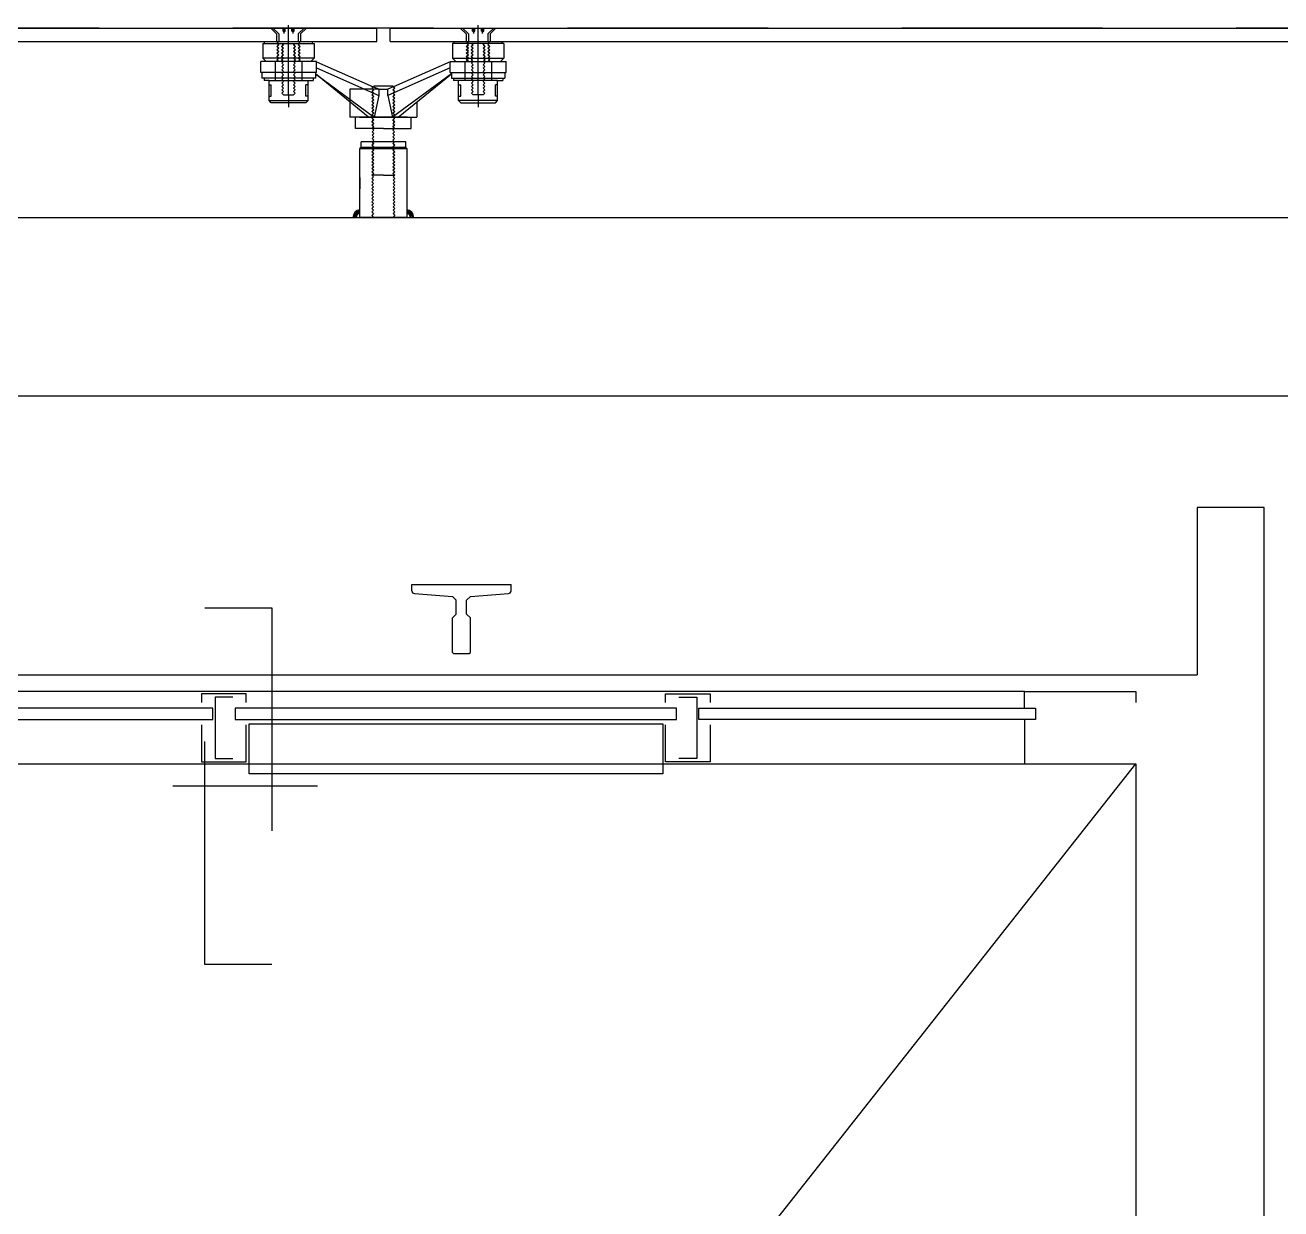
# Model space of a CAD drawing. Header units: millimetres. Extents: x -7718 to 414843, y 91724 to 341395.
# Drawn here: x 153036 to 154163, y 219200 to 220261 of the extents above; entities that cross this region are included whole.
import ezdxf

# ---------------------------------------------------------------- set-up
doc = ezdxf.new("R2010")
doc.units = ezdxf.units.MM
doc.header["$LTSCALE"] = 200
doc.header["$MEASUREMENT"] = 0
for name, pattern in [('CENTER', [65, 60, -2, 1, -2]), ('CENTER1', [8, 6, -1, 0, -1]), ('DASH_2', [34, 30, -1.5, 1, -1.5]), ('HID', [5, 3, -2]), ('HIDDEN', [2, 1, -1])]:
    doc.linetypes.add(name, pattern=pattern)
doc.layers.add('e-plan', color=9, linetype='CONTINUOUS')

msp = doc.modelspace()

# ---------------------------------------------------------------- linework, layer by layer
at = {"layer": 'e-plan', "linetype": 'CENTER1'}
for p, q in [((153272.6, 220198.6), (153272.6, 220261.2)), ((153442.6, 220198.6), (153442.6, 220261.2)), ((153258.6, 220258.6), (153263.8, 220253.3)), ((153267.6, 220255.9), (153267.6, 220258.6)), ((153268.6, 220253.6), (153268.6, 220258.6)), ((153269.6, 220255.9), (153269.6, 220258.6)), ((153275.6, 220255.9), (153275.6, 220258.6)), ((153276.6, 220253.6), (153276.6, 220258.6)), ((153277.6, 220255.9), (153277.6, 220258.6)), ((153286.6, 220258.6), (153281.3, 220253.3)), ((153428.6, 220258.6), (153433.8, 220253.3)), ((153437.6, 220255.9), (153437.6, 220258.6)), ((153438.6, 220253.6), (153438.6, 220258.6)), ((153439.6, 220255.9), (153439.6, 220258.6)), ((153445.6, 220255.9), (153445.6, 220258.6)), ((153446.6, 220253.6), (153446.6, 220258.6)), ((153447.6, 220255.9), (153447.6, 220258.6)), ((153456.6, 220258.6), (153451.3, 220253.3)), ((153262, 220242.1), (153263.5, 220243.6)), ((153263.5, 220240.6), (153262, 220242.1)), ((153262, 220239.1), (153263.5, 220240.6)), ((153263.5, 220237.6), (153262, 220239.1)), ((153262, 220236.1), (153263.5, 220237.6)), ((153262.3, 220245.1), (153263.8, 220246.6)), ((153263.8, 220243.6), (153262.3, 220245.1)), ((153262.3, 220242.1), (153263.8, 220243.6)), ((153263.8, 220240.6), (153262.3, 220242.1)), ((153262.3, 220239.1), (153263.8, 220240.6)), ((153263.8, 220237.6), (153262.3, 220239.1)), ((153262.3, 220236.1), (153263.8, 220237.6)), ((153263.5, 220243.6), (153262.5, 220244.6)), ((153266.3, 220242.1), (153267.8, 220243.6)), ((153267.8, 220240.6), (153266.3, 220242.1)), ((153266.3, 220239.1), (153267.8, 220240.6)), ((153267.8, 220237.6), (153266.3, 220239.1)), ((153266.3, 220236.1), (153267.8, 220237.6)), ((153266.6, 220242.1), (153268.1, 220243.6)), ((153266.6, 220242.1), (153268.1, 220243.6)), ((153268.1, 220240.6), (153266.6, 220242.1)), ((153268.1, 220240.6), (153266.6, 220242.1)), ((153266.6, 220239.1), (153268.1, 220240.6)), ((153266.6, 220239.1), (153268.1, 220240.6)), ((153268.1, 220237.6), (153266.6, 220239.1)), ((153268.1, 220237.6), (153266.6, 220239.1)), ((153266.6, 220236.1), (153268.1, 220237.6)), ((153266.6, 220236.1), (153268.1, 220237.6)), ((153267.8, 220243.6), (153266.8, 220244.6)), ((153268.1, 220243.6), (153267.1, 220244.6)), ((153268.1, 220243.6), (153267.1, 220244.6)), ((153277.1, 220243.6), (153278.1, 220244.6)), ((153277.1, 220243.6), (153278.1, 220244.6)), ((153277.1, 220243.6), (153278.1, 220244.6)), ((153278.6, 220242.1), (153277.1, 220243.6)), ((153278.6, 220242.1), (153277.1, 220243.6)), ((153278.6, 220242.1), (153277.1, 220243.6)), ((153277.1, 220240.6), (153278.6, 220242.1)), ((153277.1, 220240.6), (153278.6, 220242.1)), ((153277.1, 220240.6), (153278.6, 220242.1)), ((153278.6, 220239.1), (153277.1, 220240.6)), ((153278.6, 220239.1), (153277.1, 220240.6)), ((153278.6, 220239.1), (153277.1, 220240.6)), ((153277.1, 220237.6), (153278.6, 220239.1)), ((153277.1, 220237.6), (153278.6, 220239.1)), ((153277.1, 220237.6), (153278.6, 220239.1)), ((153278.6, 220236.1), (153277.1, 220237.6)), ((153278.6, 220236.1), (153277.1, 220237.6)), ((153278.6, 220236.1), (153277.1, 220237.6)), ((153277.4, 220243.6), (153278.4, 220244.6)), ((153278.9, 220242.1), (153277.4, 220243.6)), ((153277.4, 220240.6), (153278.9, 220242.1)), ((153278.9, 220239.1), (153277.4, 220240.6)), ((153277.4, 220237.6), (153278.9, 220239.1)), ((153278.9, 220236.1), (153277.4, 220237.6)), ((153282.8, 220245.1), (153281.3, 220246.6)), ((153281.3, 220243.6), (153282.8, 220245.1)), ((153281.3, 220243.6), (153282.8, 220245.1)), ((153282.8, 220242.1), (153281.3, 220243.6)), ((153282.8, 220242.1), (153281.3, 220243.6)), ((153281.3, 220240.6), (153282.8, 220242.1)), ((153281.3, 220240.6), (153282.8, 220242.1)), ((153282.8, 220239.1), (153281.3, 220240.6)), ((153282.8, 220239.1), (153281.3, 220240.6)), ((153281.3, 220237.6), (153282.8, 220239.1)), ((153281.3, 220237.6), (153282.8, 220239.1)), ((153282.8, 220236.1), (153281.3, 220237.6)), ((153282.8, 220236.1), (153281.3, 220237.6)), ((153281.6, 220243.6), (153282.6, 220244.6)), ((153283.1, 220242.1), (153281.6, 220243.6)), ((153281.6, 220240.6), (153283.1, 220242.1)), ((153283.1, 220239.1), (153281.6, 220240.6)), ((153281.6, 220237.6), (153283.1, 220239.1)), ((153283.1, 220236.1), (153281.6, 220237.6)), ((153432, 220242.1), (153433.5, 220243.6)), ((153433.5, 220240.6), (153432, 220242.1)), ((153432, 220239.1), (153433.5, 220240.6)), ((153433.5, 220237.6), (153432, 220239.1)), ((153432, 220236.1), (153433.5, 220237.6)), ((153432.3, 220245.1), (153433.8, 220246.6)), ((153433.8, 220243.6), (153432.3, 220245.1)), ((153433.8, 220243.6), (153432.3, 220245.1)), ((153432.3, 220242.1), (153433.8, 220243.6)), ((153432.3, 220242.1), (153433.8, 220243.6)), ((153433.8, 220240.6), (153432.3, 220242.1)), ((153433.8, 220240.6), (153432.3, 220242.1)), ((153432.3, 220239.1), (153433.8, 220240.6)), ((153432.3, 220239.1), (153433.8, 220240.6)), ((153433.8, 220237.6), (153432.3, 220239.1)), ((153433.8, 220237.6), (153432.3, 220239.1)), ((153432.3, 220236.1), (153433.8, 220237.6)), ((153432.3, 220236.1), (153433.8, 220237.6)), ((153433.5, 220243.6), (153432.5, 220244.6)), ((153436.3, 220242.1), (153437.8, 220243.6)), ((153437.8, 220240.6), (153436.3, 220242.1)), ((153436.3, 220239.1), (153437.8, 220240.6)), ((153437.8, 220237.6), (153436.3, 220239.1)), ((153436.3, 220236.1), (153437.8, 220237.6)), ((153436.6, 220242.1), (153438.1, 220243.6)), ((153436.6, 220242.1), (153438.1, 220243.6)), ((153436.6, 220242.1), (153438.1, 220243.6)), ((153438.1, 220240.6), (153436.6, 220242.1)), ((153438.1, 220240.6), (153436.6, 220242.1)), ((153438.1, 220240.6), (153436.6, 220242.1)), ((153436.6, 220239.1), (153438.1, 220240.6)), ((153436.6, 220239.1), (153438.1, 220240.6)), ((153436.6, 220239.1), (153438.1, 220240.6)), ((153438.1, 220237.6), (153436.6, 220239.1)), ((153438.1, 220237.6), (153436.6, 220239.1)), ((153438.1, 220237.6), (153436.6, 220239.1)), ((153436.6, 220236.1), (153438.1, 220237.6)), ((153436.6, 220236.1), (153438.1, 220237.6)), ((153436.6, 220236.1), (153438.1, 220237.6)), ((153437.8, 220243.6), (153436.8, 220244.6)), ((153438.1, 220243.6), (153437.1, 220244.6)), ((153438.1, 220243.6), (153437.1, 220244.6)), ((153438.1, 220243.6), (153437.1, 220244.6)), ((153447.1, 220243.6), (153448.1, 220244.6)), ((153447.1, 220243.6), (153448.1, 220244.6)), ((153448.6, 220242.1), (153447.1, 220243.6)), ((153448.6, 220242.1), (153447.1, 220243.6)), ((153447.1, 220240.6), (153448.6, 220242.1)), ((153447.1, 220240.6), (153448.6, 220242.1)), ((153448.6, 220239.1), (153447.1, 220240.6)), ((153448.6, 220239.1), (153447.1, 220240.6)), ((153447.1, 220237.6), (153448.6, 220239.1)), ((153447.1, 220237.6), (153448.6, 220239.1)), ((153448.6, 220236.1), (153447.1, 220237.6)), ((153448.6, 220236.1), (153447.1, 220237.6)), ((153447.4, 220243.6), (153448.4, 220244.6)), ((153448.9, 220242.1), (153447.4, 220243.6)), ((153447.4, 220240.6), (153448.9, 220242.1)), ((153448.9, 220239.1), (153447.4, 220240.6)), ((153447.4, 220237.6), (153448.9, 220239.1)), ((153448.9, 220236.1), (153447.4, 220237.6)), ((153452.8, 220245.1), (153451.3, 220246.6)), ((153451.3, 220243.6), (153452.8, 220245.1)), ((153452.8, 220242.1), (153451.3, 220243.6)), ((153451.3, 220240.6), (153452.8, 220242.1)), ((153452.8, 220239.1), (153451.3, 220240.6)), ((153451.3, 220237.6), (153452.8, 220239.1)), ((153452.8, 220236.1), (153451.3, 220237.6)), ((153451.6, 220243.6), (153452.6, 220244.6)), ((153453.1, 220242.1), (153451.6, 220243.6)), ((153451.6, 220240.6), (153453.1, 220242.1)), ((153453.1, 220239.1), (153451.6, 220240.6)), ((153451.6, 220237.6), (153453.1, 220239.1)), ((153453.1, 220236.1), (153451.6, 220237.6)), ((153249.6, 220231.6), (153252.6, 220228.6)), ((153263.5, 220234.6), (153262, 220236.1)), ((153262, 220233.1), (153263.5, 220234.6)), ((153263.5, 220231.6), (153262, 220233.1)), ((153262, 220230.1), (153263.5, 220231.6)), ((153263.5, 220228.6), (153262, 220230.1)), ((153263.8, 220234.6), (153262.3, 220236.1)), ((153262.3, 220233.1), (153263.8, 220234.6)), ((153263.8, 220231.6), (153262.3, 220233.1)), ((153262.3, 220230.1), (153263.8, 220231.6)), ((153263.8, 220228.6), (153262.3, 220230.1)), ((153267.8, 220234.6), (153266.3, 220236.1)), ((153266.3, 220233.1), (153267.8, 220234.6)), ((153267.8, 220231.6), (153266.3, 220233.1)), ((153266.3, 220230.1), (153267.8, 220231.6)), ((153267.8, 220228.6), (153266.3, 220230.1)), ((153268.1, 220234.6), (153266.6, 220236.1)), ((153268.1, 220234.6), (153266.6, 220236.1)), ((153266.6, 220233.1), (153268.1, 220234.6)), ((153266.6, 220233.1), (153268.1, 220234.6)), ((153268.1, 220231.6), (153266.6, 220233.1)), ((153268.1, 220231.6), (153266.6, 220233.1)), ((153266.6, 220230.1), (153268.1, 220231.6)), ((153266.6, 220230.1), (153268.1, 220231.6)), ((153268.1, 220228.6), (153266.6, 220230.1)), ((153268.1, 220228.6), (153266.6, 220230.1)), ((153266.6, 220227.1), (153268.1, 220228.6)), ((153268.1, 220225.6), (153266.6, 220227.1)), ((153266.6, 220224.1), (153268.1, 220225.6)), ((153277.1, 220234.6), (153278.6, 220236.1)), ((153277.1, 220234.6), (153278.6, 220236.1)), ((153277.1, 220234.6), (153278.6, 220236.1)), ((153278.6, 220233.1), (153277.1, 220234.6)), ((153278.6, 220233.1), (153277.1, 220234.6)), ((153278.6, 220233.1), (153277.1, 220234.6)), ((153277.1, 220231.6), (153278.6, 220233.1)), ((153277.1, 220231.6), (153278.6, 220233.1)), ((153277.1, 220231.6), (153278.6, 220233.1)), ((153278.6, 220230.1), (153277.1, 220231.6)), ((153278.6, 220230.1), (153277.1, 220231.6)), ((153278.6, 220230.1), (153277.1, 220231.6)), ((153277.1, 220228.6), (153278.6, 220230.1)), ((153277.1, 220228.6), (153278.6, 220230.1)), ((153277.1, 220228.6), (153278.6, 220230.1)), ((153278.6, 220227.1), (153277.1, 220228.6)), ((153277.1, 220225.6), (153278.6, 220227.1)), ((153278.6, 220224.1), (153277.1, 220225.6)), ((153277.4, 220234.6), (153278.9, 220236.1)), ((153278.9, 220233.1), (153277.4, 220234.6)), ((153277.4, 220231.6), (153278.9, 220233.1)), ((153278.9, 220230.1), (153277.4, 220231.6)), ((153277.4, 220228.6), (153278.9, 220230.1)), ((153281.3, 220234.6), (153282.8, 220236.1)), ((153281.3, 220234.6), (153282.8, 220236.1)), ((153282.8, 220233.1), (153281.3, 220234.6)), ((153282.8, 220233.1), (153281.3, 220234.6)), ((153281.3, 220231.6), (153282.8, 220233.1)), ((153281.3, 220231.6), (153282.8, 220233.1)), ((153282.8, 220230.1), (153281.3, 220231.6)), ((153282.8, 220230.1), (153281.3, 220231.6)), ((153281.3, 220228.6), (153282.8, 220230.1)), ((153281.3, 220228.6), (153282.8, 220230.1)), ((153281.6, 220234.6), (153283.1, 220236.1)), ((153283.1, 220233.1), (153281.6, 220234.6)), ((153281.6, 220231.6), (153283.1, 220233.1)), ((153283.1, 220230.1), (153281.6, 220231.6)), ((153281.6, 220228.6), (153283.1, 220230.1)), ((153295.6, 220231.6), (153292.6, 220228.6)), ((153419.6, 220231.6), (153422.6, 220228.6)), ((153433.5, 220234.6), (153432, 220236.1)), ((153432, 220233.1), (153433.5, 220234.6)), ((153433.5, 220231.6), (153432, 220233.1)), ((153432, 220230.1), (153433.5, 220231.6)), ((153433.5, 220228.6), (153432, 220230.1)), ((153433.8, 220234.6), (153432.3, 220236.1)), ((153433.8, 220234.6), (153432.3, 220236.1)), ((153432.3, 220233.1), (153433.8, 220234.6)), ((153432.3, 220233.1), (153433.8, 220234.6)), ((153433.8, 220231.6), (153432.3, 220233.1)), ((153433.8, 220231.6), (153432.3, 220233.1)), ((153432.3, 220230.1), (153433.8, 220231.6)), ((153432.3, 220230.1), (153433.8, 220231.6)), ((153433.8, 220228.6), (153432.3, 220230.1)), ((153433.8, 220228.6), (153432.3, 220230.1)), ((153437.8, 220234.6), (153436.3, 220236.1)), ((153436.3, 220233.1), (153437.8, 220234.6)), ((153437.8, 220231.6), (153436.3, 220233.1)), ((153436.3, 220230.1), (153437.8, 220231.6)), ((153437.8, 220228.6), (153436.3, 220230.1)), ((153438.1, 220234.6), (153436.6, 220236.1)), ((153438.1, 220234.6), (153436.6, 220236.1)), ((153438.1, 220234.6), (153436.6, 220236.1)), ((153436.6, 220233.1), (153438.1, 220234.6)), ((153436.6, 220233.1), (153438.1, 220234.6)), ((153436.6, 220233.1), (153438.1, 220234.6)), ((153438.1, 220231.6), (153436.6, 220233.1)), ((153438.1, 220231.6), (153436.6, 220233.1)), ((153438.1, 220231.6), (153436.6, 220233.1)), ((153436.6, 220230.1), (153438.1, 220231.6)), ((153436.6, 220230.1), (153438.1, 220231.6)), ((153436.6, 220230.1), (153438.1, 220231.6)), ((153438.1, 220228.6), (153436.6, 220230.1)), ((153438.1, 220228.6), (153436.6, 220230.1)), ((153438.1, 220228.6), (153436.6, 220230.1)), ((153436.6, 220227.1), (153438.1, 220228.6)), ((153438.1, 220225.6), (153436.6, 220227.1)), ((153436.6, 220224.1), (153438.1, 220225.6)), ((153447.1, 220234.6), (153448.6, 220236.1)), ((153447.1, 220234.6), (153448.6, 220236.1)), ((153448.6, 220233.1), (153447.1, 220234.6)), ((153448.6, 220233.1), (153447.1, 220234.6)), ((153447.1, 220231.6), (153448.6, 220233.1)), ((153447.1, 220231.6), (153448.6, 220233.1)), ((153448.6, 220230.1), (153447.1, 220231.6)), ((153448.6, 220230.1), (153447.1, 220231.6)), ((153447.1, 220228.6), (153448.6, 220230.1)), ((153447.1, 220228.6), (153448.6, 220230.1)), ((153448.6, 220227.1), (153447.1, 220228.6)), ((153447.1, 220225.6), (153448.6, 220227.1)), ((153448.6, 220224.1), (153447.1, 220225.6)), ((153447.4, 220234.6), (153448.9, 220236.1)), ((153448.9, 220233.1), (153447.4, 220234.6)), ((153447.4, 220231.6), (153448.9, 220233.1)), ((153448.9, 220230.1), (153447.4, 220231.6)), ((153447.4, 220228.6), (153448.9, 220230.1)), ((153451.3, 220234.6), (153452.8, 220236.1)), ((153452.8, 220233.1), (153451.3, 220234.6)), ((153451.3, 220231.6), (153452.8, 220233.1)), ((153452.8, 220230.1), (153451.3, 220231.6)), ((153451.3, 220228.6), (153452.8, 220230.1)), ((153451.6, 220234.6), (153453.1, 220236.1)), ((153453.1, 220233.1), (153451.6, 220234.6)), ((153451.6, 220231.6), (153453.1, 220233.1)), ((153453.1, 220230.1), (153451.6, 220231.6)), ((153451.6, 220228.6), (153453.1, 220230.1)), ((153465.6, 220231.6), (153462.6, 220228.6)), ((153268.1, 220222.6), (153266.6, 220224.1)), ((153266.6, 220221.1), (153268.1, 220222.6)), ((153268.1, 220219.6), (153266.6, 220221.1)), ((153266.6, 220218.1), (153268.1, 220219.6)), ((153268.1, 220216.6), (153266.6, 220218.1)), ((153266.6, 220215.1), (153268.1, 220216.6)), ((153268.1, 220213.6), (153266.6, 220215.1)), ((153277.1, 220222.6), (153278.6, 220224.1)), ((153278.6, 220221.1), (153277.1, 220222.6)), ((153277.1, 220219.6), (153278.6, 220221.1)), ((153278.6, 220218.1), (153277.1, 220219.6)), ((153277.1, 220216.6), (153278.6, 220218.1)), ((153278.6, 220215.1), (153277.1, 220216.6)), ((153277.1, 220213.6), (153278.6, 220215.1)), ((153438.1, 220222.6), (153436.6, 220224.1)), ((153436.6, 220221.1), (153438.1, 220222.6)), ((153438.1, 220219.6), (153436.6, 220221.1)), ((153436.6, 220218.1), (153438.1, 220219.6)), ((153438.1, 220216.6), (153436.6, 220218.1)), ((153436.6, 220215.1), (153438.1, 220216.6)), ((153438.1, 220213.6), (153436.6, 220215.1)), ((153447.1, 220222.6), (153448.6, 220224.1)), ((153448.6, 220221.1), (153447.1, 220222.6)), ((153447.1, 220219.6), (153448.6, 220221.1)), ((153448.6, 220218.1), (153447.1, 220219.6)), ((153447.1, 220216.6), (153448.6, 220218.1)), ((153448.6, 220215.1), (153447.1, 220216.6)), ((153447.1, 220213.6), (153448.6, 220215.1)), ((153255.1, 220211.6), (153250.6, 220211.6)), ((153255.1, 220211.6), (153292.7, 220211.6)), ((153255.1, 220207.6), (153257.1, 220207.6)), ((153266.6, 220212.1), (153268.1, 220213.6)), ((153268.1, 220210.6), (153266.6, 220212.1)), ((153266.6, 220209.1), (153268.1, 220210.6)), ((153268.1, 220207.6), (153266.6, 220209.1)), ((153266.6, 220206.1), (153268.1, 220207.6)), ((153268.1, 220204.6), (153266.6, 220206.1)), ((153266.6, 220203.1), (153268.1, 220204.6)), ((153268.1, 220201.6), (153266.6, 220203.1)), ((153278.6, 220212.1), (153277.1, 220213.6)), ((153277.1, 220210.6), (153278.6, 220212.1)), ((153278.6, 220209.1), (153277.1, 220210.6)), ((153277.1, 220207.6), (153278.6, 220209.1)), ((153278.6, 220206.1), (153277.1, 220207.6)), ((153277.1, 220204.6), (153278.6, 220206.1)), ((153278.6, 220203.1), (153277.1, 220204.6)), ((153277.1, 220201.6), (153278.6, 220203.1)), ((153290.1, 220207.6), (153288.1, 220207.6)), ((153292.7, 220211.6), (153294.6, 220211.6)), ((153347.3, 220204.6), (153348.5, 220205.8)), ((153348.8, 220203.1), (153347.3, 220204.6)), ((153347.3, 220201.6), (153348.8, 220203.1)), ((153347.6, 220204.6), (153349.1, 220206.1)), ((153347.6, 220204.6), (153349.1, 220206.1)), ((153349.1, 220203.1), (153347.6, 220204.6)), ((153349.1, 220203.1), (153347.6, 220204.6)), ((153347.6, 220201.6), (153349.1, 220203.1)), ((153347.6, 220201.6), (153349.1, 220203.1)), ((153349.1, 220206.1), (153348.9, 220206.3)), ((153349.1, 220206.1), (153348.9, 220206.3)), ((153366.1, 220206.1), (153366.3, 220206.3)), ((153366.1, 220206.1), (153366.3, 220206.3)), ((153367.6, 220204.6), (153366.1, 220206.1)), ((153367.6, 220204.6), (153366.1, 220206.1)), ((153366.1, 220203.1), (153367.6, 220204.6)), ((153366.1, 220203.1), (153367.6, 220204.6)), ((153367.6, 220201.6), (153366.1, 220203.1)), ((153367.6, 220201.6), (153366.1, 220203.1)), ((153366.4, 220203.1), (153367.9, 220204.6)), ((153367.9, 220201.6), (153366.4, 220203.1)), ((153367.9, 220204.6), (153366.6, 220205.8)), ((153422.4, 220211.6), (153420.6, 220211.6)), ((153460.1, 220211.6), (153422.4, 220211.6)), ((153425.1, 220207.6), (153427.1, 220207.6)), ((153436.6, 220212.1), (153438.1, 220213.6)), ((153438.1, 220210.6), (153436.6, 220212.1)), ((153436.6, 220209.1), (153438.1, 220210.6)), ((153438.1, 220207.6), (153436.6, 220209.1)), ((153436.6, 220206.1), (153438.1, 220207.6)), ((153438.1, 220204.6), (153436.6, 220206.1)), ((153436.6, 220203.1), (153438.1, 220204.6)), ((153438.1, 220201.6), (153436.6, 220203.1)), ((153448.6, 220212.1), (153447.1, 220213.6)), ((153447.1, 220210.6), (153448.6, 220212.1)), ((153448.6, 220209.1), (153447.1, 220210.6)), ((153447.1, 220207.6), (153448.6, 220209.1)), ((153448.6, 220206.1), (153447.1, 220207.6)), ((153447.1, 220204.6), (153448.6, 220206.1)), ((153448.6, 220203.1), (153447.1, 220204.6)), ((153447.1, 220201.6), (153448.6, 220203.1)), ((153460.1, 220207.6), (153458.1, 220207.6)), ((153460.1, 220211.6), (153464.6, 220211.6)), ((153255.1, 220197.6), (153257.1, 220197.6)), ((153255.1, 220193.6), (153290.1, 220193.6)), ((153266.6, 220200.1), (153268.1, 220201.6)), ((153268.1, 220198.6), (153266.6, 220200.1)), ((153268.1, 220198.6), (153277.1, 220198.6)), ((153272.6, 220198.6), (153272.6, 220187.6)), ((153278.6, 220200.1), (153277.1, 220201.6)), ((153277.1, 220198.6), (153278.6, 220200.1)), ((153290.1, 220197.6), (153288.1, 220197.6)), ((153348.8, 220200.1), (153347.3, 220201.6)), ((153347.3, 220198.6), (153348.8, 220200.1)), ((153348.8, 220197.1), (153347.3, 220198.6)), ((153347.3, 220195.6), (153348.8, 220197.1)), ((153348.8, 220194.1), (153347.3, 220195.6)), ((153347.3, 220192.6), (153348.8, 220194.1)), ((153348.8, 220191.1), (153347.3, 220192.6)), ((153349.1, 220200.1), (153347.6, 220201.6)), ((153349.1, 220200.1), (153347.6, 220201.6)), ((153347.6, 220198.6), (153349.1, 220200.1)), ((153347.6, 220198.6), (153349.1, 220200.1)), ((153349.1, 220197.1), (153347.6, 220198.6)), ((153349.1, 220197.1), (153347.6, 220198.6)), ((153347.6, 220195.6), (153349.1, 220197.1)), ((153347.6, 220195.6), (153349.1, 220197.1)), ((153349.1, 220194.1), (153347.6, 220195.6)), ((153349.1, 220194.1), (153347.6, 220195.6)), ((153347.6, 220192.6), (153349.1, 220194.1)), ((153349.1, 220191.1), (153347.6, 220192.6)), ((153366.1, 220200.1), (153367.6, 220201.6)), ((153366.1, 220200.1), (153367.6, 220201.6)), ((153367.6, 220198.6), (153366.1, 220200.1)), ((153367.6, 220198.6), (153366.1, 220200.1)), ((153366.1, 220197.1), (153367.6, 220198.6)), ((153366.1, 220197.1), (153367.6, 220198.6)), ((153367.6, 220195.6), (153366.1, 220197.1)), ((153367.6, 220195.6), (153366.1, 220197.1)), ((153366.1, 220194.1), (153367.6, 220195.6)), ((153366.1, 220194.1), (153367.6, 220195.6)), ((153367.6, 220192.6), (153366.1, 220194.1)), ((153366.1, 220191.1), (153367.6, 220192.6)), ((153366.4, 220200.1), (153367.9, 220201.6)), ((153367.9, 220198.6), (153366.4, 220200.1)), ((153366.4, 220197.1), (153367.9, 220198.6)), ((153367.9, 220195.6), (153366.4, 220197.1)), ((153366.4, 220194.1), (153367.9, 220195.6)), ((153367.9, 220192.6), (153366.4, 220194.1)), ((153366.4, 220191.1), (153367.9, 220192.6)), ((153425.1, 220197.6), (153427.1, 220197.6)), ((153460.1, 220193.6), (153425.1, 220193.6)), ((153436.6, 220200.1), (153438.1, 220201.6)), ((153438.1, 220198.6), (153436.6, 220200.1)), ((153447.1, 220198.6), (153438.1, 220198.6)), ((153442.6, 220198.6), (153442.6, 220187.6)), ((153448.6, 220200.1), (153447.1, 220201.6)), ((153447.1, 220198.6), (153448.6, 220200.1)), ((153460.1, 220197.6), (153458.1, 220197.6)), ((153347.3, 220189.6), (153348.8, 220191.1)), ((153348.8, 220188.1), (153347.3, 220189.6)), ((153347.3, 220186.6), (153348.8, 220188.1)), ((153348.8, 220185.1), (153347.3, 220186.6)), ((153347.3, 220183.6), (153348.8, 220185.1)), ((153348.8, 220182.1), (153347.3, 220183.6)), ((153347.3, 220180.6), (153348.8, 220182.1)), ((153348.8, 220179.1), (153347.3, 220180.6)), ((153347.6, 220189.6), (153349.1, 220191.1)), ((153349.1, 220188.1), (153347.6, 220189.6)), ((153347.6, 220186.6), (153349.1, 220188.1)), ((153349.1, 220185.1), (153347.6, 220186.6)), ((153347.6, 220183.6), (153349.1, 220185.1)), ((153349.1, 220182.1), (153347.6, 220183.6)), ((153347.6, 220180.6), (153349.1, 220182.1)), ((153349.1, 220179.1), (153347.6, 220180.6)), ((153348.8, 220182.1), (153347.8, 220183.1)), ((153367.6, 220189.6), (153366.1, 220191.1)), ((153366.1, 220188.1), (153367.6, 220189.6)), ((153367.6, 220186.6), (153366.1, 220188.1)), ((153366.1, 220185.1), (153367.6, 220186.6)), ((153367.6, 220183.6), (153366.1, 220185.1)), ((153366.1, 220182.1), (153367.6, 220183.6)), ((153367.6, 220180.6), (153366.1, 220182.1)), ((153366.1, 220179.1), (153367.6, 220180.6)), ((153367.9, 220189.6), (153366.4, 220191.1)), ((153366.4, 220188.1), (153367.9, 220189.6)), ((153367.9, 220186.6), (153366.4, 220188.1)), ((153366.4, 220185.1), (153367.9, 220186.6)), ((153367.9, 220183.6), (153366.4, 220185.1)), ((153366.4, 220182.1), (153367.9, 220183.6)), ((153366.4, 220182.1), (153367.4, 220183.1)), ((153367.9, 220180.6), (153366.4, 220182.1)), ((153366.4, 220179.1), (153367.9, 220180.6)), ((153347.3, 220177.6), (153348.8, 220179.1)), ((153348.8, 220176.1), (153347.3, 220177.6)), ((153347.3, 220174.6), (153348.8, 220176.1)), ((153348.8, 220173.1), (153347.3, 220174.6)), ((153347.3, 220171.6), (153348.8, 220173.1)), ((153348.8, 220170.1), (153347.3, 220171.6)), ((153347.3, 220168.6), (153348.8, 220170.1)), ((153347.6, 220177.6), (153349.1, 220179.1)), ((153349.1, 220176.1), (153347.6, 220177.6)), ((153347.6, 220174.6), (153349.1, 220176.1)), ((153349.1, 220173.1), (153347.6, 220174.6)), ((153347.6, 220171.6), (153349.1, 220173.1)), ((153349.1, 220170.1), (153347.6, 220171.6)), ((153347.6, 220168.6), (153349.1, 220170.1)), ((153347.6, 220168.6), (153349.1, 220170.1)), ((153347.6, 220168.6), (153349.1, 220170.1)), ((153349.1, 220170.1), (153348.1, 220171.1)), ((153349.1, 220170.1), (153348.1, 220171.1)), ((153367.6, 220177.6), (153366.1, 220179.1)), ((153366.1, 220176.1), (153367.6, 220177.6)), ((153367.6, 220174.6), (153366.1, 220176.1)), ((153366.1, 220173.1), (153367.6, 220174.6)), ((153367.6, 220171.6), (153366.1, 220173.1)), ((153366.1, 220170.1), (153367.6, 220171.6)), ((153366.1, 220170.1), (153367.1, 220171.1)), ((153366.1, 220170.1), (153367.1, 220171.1)), ((153366.1, 220170.1), (153367.1, 220171.1)), ((153366.1, 220170.1), (153367.1, 220171.1)), ((153367.6, 220168.6), (153366.1, 220170.1)), ((153367.6, 220168.6), (153366.1, 220170.1)), ((153367.6, 220168.6), (153366.1, 220170.1)), ((153367.6, 220168.6), (153366.1, 220170.1)), ((153367.6, 220168.6), (153366.1, 220170.1)), ((153367.6, 220168.6), (153366.1, 220170.1)), ((153367.6, 220168.6), (153366.1, 220170.1)), ((153367.6, 220168.6), (153366.1, 220170.1)), ((153367.6, 220168.6), (153366.1, 220170.1)), ((153367.9, 220177.6), (153366.4, 220179.1)), ((153366.4, 220176.1), (153367.9, 220177.6)), ((153367.9, 220174.6), (153366.4, 220176.1)), ((153366.4, 220173.1), (153367.9, 220174.6)), ((153367.9, 220171.6), (153366.4, 220173.1)), ((153366.4, 220170.1), (153367.9, 220171.6)), ((153367.9, 220168.6), (153366.4, 220170.1)), ((153367.9, 220168.6), (153366.4, 220170.1)), ((153367.9, 220168.6), (153366.4, 220170.1)), ((153349.1, 220167.1), (153347.6, 220168.6)), ((153349.1, 220167.1), (153347.6, 220168.6)), ((153349.1, 220167.1), (153347.6, 220168.6)), ((153347.6, 220165.6), (153349.1, 220167.1)), ((153347.6, 220165.6), (153349.1, 220167.1)), ((153347.6, 220165.6), (153349.1, 220167.1)), ((153349.1, 220164.1), (153347.6, 220165.6)), ((153349.1, 220164.1), (153347.6, 220165.6)), ((153347.6, 220162.6), (153349.1, 220164.1)), ((153347.6, 220162.6), (153349.1, 220164.1)), ((153349.1, 220161.1), (153347.6, 220162.6)), ((153349.1, 220161.1), (153347.6, 220162.6)), ((153347.6, 220159.6), (153349.1, 220161.1)), ((153347.6, 220159.6), (153349.1, 220161.1)), ((153349.1, 220158.1), (153347.6, 220159.6)), ((153349.1, 220158.1), (153347.6, 220159.6)), ((153347.6, 220156.6), (153349.1, 220158.1)), ((153347.6, 220156.6), (153349.1, 220158.1)), ((153366.1, 220167.1), (153367.6, 220168.6)), ((153366.1, 220167.1), (153367.6, 220168.6)), ((153366.1, 220167.1), (153367.6, 220168.6)), ((153366.1, 220167.1), (153367.6, 220168.6)), ((153366.1, 220167.1), (153367.6, 220168.6)), ((153366.1, 220167.1), (153367.6, 220168.6)), ((153367.6, 220165.6), (153366.1, 220167.1)), ((153367.6, 220165.6), (153366.1, 220167.1)), ((153367.6, 220165.6), (153366.1, 220167.1)), ((153367.6, 220165.6), (153366.1, 220167.1)), ((153367.6, 220165.6), (153366.1, 220167.1)), ((153367.6, 220165.6), (153366.1, 220167.1)), ((153366.1, 220164.1), (153367.6, 220165.6)), ((153366.1, 220164.1), (153367.6, 220165.6)), ((153366.1, 220164.1), (153367.6, 220165.6)), ((153366.1, 220164.1), (153367.6, 220165.6)), ((153367.6, 220162.6), (153366.1, 220164.1)), ((153367.6, 220162.6), (153366.1, 220164.1)), ((153367.6, 220162.6), (153366.1, 220164.1)), ((153367.6, 220162.6), (153366.1, 220164.1)), ((153366.1, 220161.1), (153367.6, 220162.6)), ((153366.1, 220161.1), (153367.6, 220162.6)), ((153366.1, 220161.1), (153367.6, 220162.6)), ((153366.1, 220161.1), (153367.6, 220162.6)), ((153367.6, 220159.6), (153366.1, 220161.1)), ((153367.6, 220159.6), (153366.1, 220161.1)), ((153367.6, 220159.6), (153366.1, 220161.1)), ((153367.6, 220159.6), (153366.1, 220161.1)), ((153366.1, 220158.1), (153367.6, 220159.6)), ((153366.1, 220158.1), (153367.6, 220159.6)), ((153366.1, 220158.1), (153367.6, 220159.6)), ((153366.1, 220158.1), (153367.6, 220159.6)), ((153367.6, 220156.6), (153366.1, 220158.1)), ((153367.6, 220156.6), (153366.1, 220158.1)), ((153367.6, 220156.6), (153366.1, 220158.1)), ((153367.6, 220156.6), (153366.1, 220158.1)), ((153347.3, 220153.6), (153348.8, 220155.1)), ((153348.8, 220152.1), (153347.3, 220153.6)), ((153347.3, 220150.6), (153348.8, 220152.1)), ((153348.8, 220149.1), (153347.3, 220150.6)), ((153347.3, 220147.6), (153348.8, 220149.1)), ((153348.8, 220146.1), (153347.3, 220147.6)), ((153348.8, 220155.1), (153347.4, 220156.5)), ((153349.1, 220155.1), (153347.6, 220156.6)), ((153349.1, 220155.1), (153347.6, 220156.6)), ((153347.6, 220153.6), (153349.1, 220155.1)), ((153349.1, 220152.1), (153347.6, 220153.6)), ((153347.6, 220150.6), (153349.1, 220152.1)), ((153349.1, 220149.1), (153347.6, 220150.6)), ((153347.6, 220147.6), (153349.1, 220149.1)), ((153349.1, 220146.1), (153347.6, 220147.6)), ((153366.1, 220155.1), (153367.6, 220156.6)), ((153366.1, 220155.1), (153367.6, 220156.6)), ((153366.1, 220155.1), (153367.6, 220156.6)), ((153366.1, 220155.1), (153367.6, 220156.6)), ((153367.6, 220153.6), (153366.1, 220155.1)), ((153367.6, 220153.6), (153366.1, 220155.1)), ((153366.1, 220152.1), (153367.6, 220153.6)), ((153366.1, 220152.1), (153367.6, 220153.6)), ((153367.6, 220150.6), (153366.1, 220152.1)), ((153367.6, 220150.6), (153366.1, 220152.1)), ((153366.1, 220149.1), (153367.6, 220150.6)), ((153366.1, 220149.1), (153367.6, 220150.6)), ((153367.6, 220147.6), (153366.1, 220149.1)), ((153367.6, 220147.6), (153366.1, 220149.1)), ((153366.1, 220146.1), (153367.6, 220147.6)), ((153366.1, 220146.1), (153367.6, 220147.6)), ((153366.4, 220155.1), (153367.7, 220156.5)), ((153367.9, 220153.6), (153366.4, 220155.1)), ((153366.4, 220152.1), (153367.9, 220153.6)), ((153367.9, 220150.6), (153366.4, 220152.1)), ((153366.4, 220149.1), (153367.9, 220150.6)), ((153367.9, 220147.6), (153366.4, 220149.1)), ((153366.4, 220146.1), (153367.9, 220147.6)), ((153347.3, 220144.6), (153348.8, 220146.1)), ((153348.8, 220143.1), (153347.3, 220144.6)), ((153347.3, 220141.6), (153348.8, 220143.1)), ((153348.8, 220140.1), (153347.3, 220141.6)), ((153347.3, 220138.6), (153348.8, 220140.1)), ((153348.8, 220137.1), (153347.3, 220138.6)), ((153347.3, 220135.6), (153348.8, 220137.1)), ((153348.8, 220134.1), (153347.3, 220135.6)), ((153347.6, 220144.6), (153349.1, 220146.1)), ((153349.1, 220143.1), (153347.6, 220144.6)), ((153347.6, 220141.6), (153349.1, 220143.1)), ((153349.1, 220140.1), (153347.6, 220141.6)), ((153347.6, 220138.6), (153349.1, 220140.1)), ((153349.1, 220137.1), (153347.6, 220138.6)), ((153347.6, 220135.6), (153349.1, 220137.1)), ((153349.1, 220134.1), (153347.6, 220135.6)), ((153367.6, 220144.6), (153366.1, 220146.1)), ((153367.6, 220144.6), (153366.1, 220146.1)), ((153366.1, 220143.1), (153367.6, 220144.6)), ((153366.1, 220143.1), (153367.6, 220144.6)), ((153367.6, 220141.6), (153366.1, 220143.1)), ((153367.6, 220141.6), (153366.1, 220143.1)), ((153366.1, 220140.1), (153367.6, 220141.6)), ((153366.1, 220140.1), (153367.6, 220141.6)), ((153367.6, 220138.6), (153366.1, 220140.1)), ((153367.6, 220138.6), (153366.1, 220140.1)), ((153366.1, 220137.1), (153367.6, 220138.6)), ((153366.1, 220137.1), (153367.6, 220138.6)), ((153367.6, 220135.6), (153366.1, 220137.1)), ((153367.6, 220135.6), (153366.1, 220137.1)), ((153366.1, 220134.1), (153367.6, 220135.6)), ((153366.1, 220134.1), (153367.6, 220135.6)), ((153367.9, 220144.6), (153366.4, 220146.1)), ((153366.4, 220143.1), (153367.9, 220144.6)), ((153367.9, 220141.6), (153366.4, 220143.1)), ((153366.4, 220140.1), (153367.9, 220141.6)), ((153367.9, 220138.6), (153366.4, 220140.1)), ((153366.4, 220137.1), (153367.9, 220138.6)), ((153367.9, 220135.6), (153366.4, 220137.1)), ((153366.4, 220134.1), (153367.9, 220135.6)), ((153347.3, 220132.6), (153348.8, 220134.1)), ((153348.8, 220131.1), (153347.3, 220132.6)), ((153347.3, 220129.6), (153348.8, 220131.1)), ((153348.8, 220128.1), (153347.3, 220129.6)), ((153347.3, 220126.6), (153348.8, 220128.1)), ((153347.3, 220126.6), (153348.8, 220125.1)), ((153348.8, 220125.1), (153347.3, 220123.6)), ((153347.6, 220132.6), (153349.1, 220134.1)), ((153349.1, 220131.1), (153347.6, 220132.6)), ((153347.6, 220129.6), (153349.1, 220131.1)), ((153349.1, 220128.1), (153347.6, 220129.6)), ((153347.6, 220126.6), (153349.1, 220128.1)), ((153357.6, 220126.6), (153347.6, 220126.6)), ((153357.6, 220126.6), (153367.6, 220126.6)), ((153367.6, 220132.6), (153366.1, 220134.1)), ((153367.6, 220132.6), (153366.1, 220134.1)), ((153366.1, 220131.1), (153367.6, 220132.6)), ((153366.1, 220131.1), (153367.6, 220132.6)), ((153367.6, 220129.6), (153366.1, 220131.1)), ((153367.6, 220129.6), (153366.1, 220131.1)), ((153366.1, 220128.1), (153367.6, 220129.6)), ((153366.1, 220128.1), (153367.6, 220129.6)), ((153367.6, 220126.6), (153366.1, 220128.1)), ((153367.6, 220126.6), (153366.1, 220128.1)), ((153367.9, 220132.6), (153366.4, 220134.1)), ((153366.4, 220131.1), (153367.9, 220132.6)), ((153367.9, 220129.6), (153366.4, 220131.1)), ((153366.4, 220128.1), (153367.9, 220129.6)), ((153367.9, 220126.6), (153366.4, 220128.1)), ((153367.9, 220126.6), (153366.4, 220125.1)), ((153366.4, 220125.1), (153367.9, 220123.6)), ((153347.3, 220123.6), (153348.8, 220122.1)), ((153348.8, 220122.1), (153347.3, 220120.6)), ((153347.3, 220120.6), (153348.8, 220119.1)), ((153348.8, 220119.1), (153347.3, 220117.6)), ((153347.3, 220117.6), (153348.8, 220116.1)), ((153348.8, 220116.1), (153347.3, 220114.6)), ((153347.3, 220114.6), (153348.8, 220113.1)), ((153348.8, 220113.1), (153347.3, 220111.6)), ((153367.9, 220123.6), (153366.4, 220122.1)), ((153366.4, 220122.1), (153367.9, 220120.6)), ((153367.9, 220120.6), (153366.4, 220119.1)), ((153366.4, 220119.1), (153367.9, 220117.6)), ((153367.9, 220117.6), (153366.4, 220116.1)), ((153366.4, 220116.1), (153367.9, 220114.6)), ((153367.9, 220114.6), (153366.4, 220113.1)), ((153366.4, 220113.1), (153367.9, 220111.6)), ((153347.3, 220111.6), (153348.8, 220110.1)), ((153348.8, 220110.1), (153347.3, 220108.6)), ((153347.3, 220108.6), (153348.8, 220107.1)), ((153348.8, 220107.1), (153347.3, 220105.6)), ((153347.3, 220105.6), (153348.8, 220104.1)), ((153348.8, 220104.1), (153347.3, 220102.6)), ((153347.3, 220102.6), (153348.8, 220101.1)), ((153367.9, 220111.6), (153366.4, 220110.1)), ((153366.4, 220110.1), (153367.9, 220108.6)), ((153367.9, 220108.6), (153366.4, 220107.1)), ((153366.4, 220107.1), (153367.9, 220105.6)), ((153367.9, 220105.6), (153366.4, 220104.1)), ((153366.4, 220104.1), (153367.9, 220102.6)), ((153367.9, 220102.6), (153366.4, 220101.1)), ((153348.8, 220101.1), (153347.3, 220099.6)), ((153348.8, 220101.1), (153347.3, 220099.6)), ((153347.3, 220099.6), (153348.8, 220098.1)), ((153348.8, 220098.1), (153347.3, 220096.6)), ((153347.3, 220096.6), (153348.8, 220095.1)), ((153348.8, 220095.1), (153347.3, 220093.6)), ((153347.3, 220093.6), (153348.8, 220092.1)), ((153348.8, 220092.1), (153347.3, 220090.6)), ((153347.3, 220090.6), (153348.8, 220089.1)), ((153366.4, 220101.1), (153367.9, 220099.6)), ((153366.4, 220101.1), (153367.9, 220099.6)), ((153367.9, 220099.6), (153366.4, 220098.1)), ((153366.4, 220098.1), (153367.9, 220096.6)), ((153367.9, 220096.6), (153366.4, 220095.1)), ((153366.4, 220095.1), (153367.9, 220093.6)), ((153367.9, 220093.6), (153366.4, 220092.1)), ((153366.4, 220092.1), (153367.9, 220090.6)), ((153367.9, 220090.6), (153366.4, 220089.1)), ((153348.8, 220089.1), (153348.3, 220088.6)), ((153366.4, 220089.1), (153366.9, 220088.6))]:
    msp.add_line(p, q, dxfattribs=at)
at = {"layer": 'e-plan', "linetype": 'HID', "ltscale": 0.3}
msp.add_line((154302.6, 220258.6), (151912.6, 220258.6), dxfattribs=at)
at = {"layer": 'e-plan'}
for p, q in [((151936.6, 220258.6), (153351.6, 220258.6)), ((153351.6, 220246.6), (153351.6, 220258.6)), ((153363.6, 220258.6), (154802.6, 220258.6)), ((153363.6, 220246.6), (153363.6, 220258.6)), ((151936.6, 220246.6), (153351.6, 220246.6)), ((153363.6, 220246.6), (154802.6, 220246.6)), ((152222.6, 220088.6), (154492.6, 220088.6)), ((153378.6, 220088.6), (153336.6, 220088.6)), ((152222.6, 219928.6), (154492.6, 219928.6)), ((153383.1, 219753.9), (153383.1, 219759.6)), ((153383.1, 219759.6), (153472.1, 219759.6)), ((153472.1, 219753.9), (153472.1, 219759.6)), ((153385.4, 219751.4), (153419.6, 219748.8)), ((153419.6, 219748.8), (153422.8, 219745.5)), ((153422.8, 219732.8), (153422.8, 219745.5)), ((153435.6, 219748.8), (153432.3, 219745.5)), ((153432.3, 219732.8), (153432.3, 219745.5)), ((153435.6, 219748.8), (153469.7, 219751.4)), ((153419.6, 219729.6), (153422.8, 219732.8)), ((153435.6, 219729.6), (153432.3, 219732.8)), ((153419.6, 219698.6), (153419.6, 219729.6)), ((153435.6, 219698.6), (153435.6, 219729.6)), ((153420.6, 219697.6), (153419.6, 219698.6)), ((153420.6, 219697.6), (153434.6, 219697.6)), ((153434.6, 219697.6), (153435.6, 219698.6)), ((153932.6, 219648.6), (153932.6, 219663.6)), ((153932.6, 219663.6), (154032.6, 219663.6)), ((154032.6, 219663.6), (154032.6, 219653.6)), ((153234.6, 219661.6), (153194.6, 219661.6)), ((153194.6, 219661.6), (153194.6, 219653.6)), ((153222.6, 219658.6), (153206.6, 219658.6)), ((153206.6, 219658.6), (153206.6, 219603.6)), ((153234.6, 219653.6), (153234.6, 219661.6)), ((153610.6, 219653.6), (153610.6, 219661.6)), ((153610.6, 219661.6), (153650.6, 219661.6)), ((153622.6, 219658.6), (153638.6, 219658.6)), ((153638.6, 219658.6), (153638.6, 219603.6)), ((153650.6, 219661.6), (153650.6, 219653.6)), ((153204.6, 219648.6), (152742.6, 219648.6)), ((153204.6, 219638.6), (153204.6, 219648.6)), ((153620.6, 219648.6), (153224.6, 219648.6)), ((153224.6, 219648.6), (153224.6, 219638.6)), ((153620.6, 219638.6), (153620.6, 219648.6)), ((153640.6, 219638.6), (153640.6, 219648.6)), ((153640.6, 219648.6), (153942.6, 219648.6)), ((153942.6, 219648.6), (153942.6, 219638.6)), ((152742.6, 219638.6), (153204.6, 219638.6)), ((153194.6, 219633.6), (153194.6, 219600.6)), ((153224.6, 219638.6), (153620.6, 219638.6)), ((153234.6, 219600.6), (153234.6, 219633.6)), ((153237.1, 219589.6), (153237.1, 219634.6)), ((153237.1, 219634.6), (153608.1, 219634.6)), ((153608.1, 219634.6), (153608.1, 219589.6)), ((153610.6, 219600.6), (153610.6, 219633.6)), ((153942.6, 219638.6), (153640.6, 219638.6)), ((153650.6, 219633.6), (153650.6, 219600.6)), ((153932.6, 219638.6), (153932.6, 219598.6)), ((152532.6, 219598.6), (154032.6, 219598.6)), ((153194.6, 219600.6), (153234.6, 219600.6)), ((153206.6, 219603.6), (153222.6, 219603.6)), ((153650.6, 219600.6), (153610.6, 219600.6)), ((153638.6, 219603.6), (153622.6, 219603.6)), ((154032.6, 219598.6), (154032.6, 219148.6)), ((153608.1, 219589.6), (153237.1, 219589.6))]:
    msp.add_line(p, q, dxfattribs=at)
at = {"layer": 'e-plan', "linetype": 'Continuous'}
for p, q in [((153289.4, 220258.6), (153255.7, 220258.6)), ((153261.8, 220253.3), (153256.6, 220258.6)), ((153261.8, 220253.3), (153261.8, 220246.6)), ((153263.8, 220253.3), (153263.8, 220246.6)), ((153269.3, 220255.6), (153267.9, 220255.6)), ((153277.3, 220255.6), (153275.9, 220255.6)), ((153281.3, 220253.3), (153281.3, 220246.6)), ((153283.3, 220253.3), (153288.6, 220258.6)), ((153283.3, 220253.3), (153283.3, 220246.6)), ((153425.7, 220258.6), (153459.4, 220258.6)), ((153431.8, 220253.3), (153426.6, 220258.6)), ((153431.8, 220253.3), (153431.8, 220246.6)), ((153433.8, 220253.3), (153433.8, 220246.6)), ((153437.9, 220255.6), (153439.3, 220255.6)), ((153445.9, 220255.6), (153447.3, 220255.6)), ((153451.3, 220253.3), (153451.3, 220246.6)), ((153453.3, 220253.3), (153458.6, 220258.6)), ((153453.3, 220253.3), (153453.3, 220246.6)), ((153249.6, 220244.6), (153249.6, 220231.6)), ((153249.6, 220244.6), (153262.5, 220244.6)), ((153251.1, 220244.6), (153251.1, 220246.6)), ((153262.8, 220244.6), (153266.8, 220244.6)), ((153267.1, 220244.6), (153278.1, 220244.6)), ((153278.4, 220244.6), (153282.3, 220244.6)), ((153282.6, 220244.6), (153294.1, 220244.6)), ((153294.1, 220244.6), (153294.1, 220246.6)), ((153294.1, 220244.6), (153295.6, 220244.6)), ((153295.6, 220244.6), (153295.6, 220231.6)), ((153421.1, 220244.6), (153419.6, 220244.6)), ((153419.6, 220244.6), (153419.6, 220231.6)), ((153421.1, 220244.6), (153421.1, 220246.6)), ((153432.5, 220244.6), (153421.1, 220244.6)), ((153436.8, 220244.6), (153432.8, 220244.6)), ((153448.1, 220244.6), (153437.1, 220244.6)), ((153452.3, 220244.6), (153448.4, 220244.6)), ((153465.6, 220244.6), (153452.6, 220244.6)), ((153464.1, 220244.6), (153464.1, 220246.6)), ((153465.6, 220244.6), (153465.6, 220231.6)), ((153263.5, 220228.6), (153247.6, 220228.6)), ((153247.6, 220218.6), (153247.6, 220228.6)), ((153263.8, 220231.6), (153249.6, 220231.6)), ((153295.6, 220231.6), (153263.8, 220231.6)), ((153277.1, 220228.6), (153263.8, 220228.6)), ((153281.3, 220228.6), (153277.4, 220228.6)), ((153297.6, 220228.6), (153281.6, 220228.6)), ((153297.6, 220218.6), (153297.6, 220228.6)), ((153297.6, 220228.4), (153348.5, 220205.8)), ((153417.6, 220228.4), (153366.6, 220205.8)), ((153417.6, 220228.6), (153433.5, 220228.6)), ((153417.6, 220218.6), (153417.6, 220228.6)), ((153419.6, 220231.6), (153451.3, 220231.6)), ((153433.8, 220228.6), (153437.8, 220228.6)), ((153438.1, 220228.6), (153451.3, 220228.6)), ((153451.3, 220231.6), (153465.6, 220231.6)), ((153451.6, 220228.6), (153467.6, 220228.6)), ((153467.6, 220218.6), (153467.6, 220228.6)), ((153297.6, 220218.6), (153247.6, 220218.6)), ((153248.6, 220218.6), (153248.6, 220213.6)), ((153296.6, 220218.6), (153296.6, 220213.6)), ((153296.6, 220217.5), (153349.3, 220178.6)), ((153344.3, 220178.6), (153296.6, 220217.4)), ((153297.6, 220222.9), (153353.6, 220198.1)), ((153417.6, 220222.9), (153361.5, 220198.1)), ((153418.6, 220217.5), (153365.8, 220178.6)), ((153370.9, 220178.6), (153418.6, 220217.4)), ((153417.6, 220218.6), (153467.6, 220218.6)), ((153418.6, 220218.6), (153418.6, 220213.6)), ((153466.6, 220218.6), (153466.6, 220213.6)), ((153296.6, 220213.6), (153248.6, 220213.6)), ((153250.6, 220213.6), (153250.6, 220211.6)), ((153255.1, 220193.6), (153255.1, 220211.6)), ((153257.1, 220197.6), (153257.1, 220207.6)), ((153288.1, 220197.6), (153288.1, 220207.6)), ((153290.1, 220193.6), (153290.1, 220211.6)), ((153294.6, 220213.6), (153294.6, 220211.6)), ((153353.7, 220203.6), (153327.6, 220203.6)), ((153327.6, 220203.6), (153327.6, 220178.6)), ((153348.7, 220205.8), (153353.7, 220203.6)), ((153366.3, 220206.3), (153348.9, 220206.3)), ((153353.6, 220203.6), (153353.6, 220198.1)), ((153353.7, 220203.6), (153361.5, 220203.6)), ((153366.4, 220205.8), (153361.5, 220203.6)), ((153361.5, 220198.1), (153361.5, 220203.6)), ((153418.6, 220213.6), (153466.6, 220213.6)), ((153420.6, 220213.6), (153420.6, 220211.6)), ((153425.1, 220193.6), (153425.1, 220211.6)), ((153427.1, 220197.6), (153427.1, 220207.6)), ((153458.1, 220197.6), (153458.1, 220207.6)), ((153460.1, 220193.6), (153460.1, 220211.6)), ((153464.6, 220213.6), (153464.6, 220211.6)), ((153257.1, 220191.6), (153255.1, 220193.6)), ((153288.1, 220191.6), (153257.1, 220191.6)), ((153290.1, 220193.6), (153288.1, 220191.6)), ((153353.6, 220198.1), (153349.3, 220178.6)), ((153361.5, 220198.1), (153365.8, 220178.6)), ((153387.6, 220192.2), (153387.6, 220178.6)), ((153425.1, 220193.6), (153427.1, 220191.6)), ((153427.1, 220191.6), (153458.1, 220191.6)), ((153458.1, 220191.6), (153460.1, 220193.6)), ((153357.6, 220178.6), (153327.6, 220178.6)), ((153336.1, 220178.6), (153357.6, 220178.6)), ((153336.1, 220178.6), (153357.6, 220178.6)), ((153357.6, 220178.6), (153387.6, 220178.6)), ((153357.6, 220178.6), (153379.1, 220178.6)), ((153379.1, 220178.6), (153357.6, 220178.6)), ((153347.3, 220168.6), (153332.6, 220168.6)), ((153357.6, 220168.6), (153347.6, 220168.6)), ((153357.6, 220168.6), (153367.6, 220168.6)), ((153367.9, 220168.6), (153382.6, 220168.6)), ((153337.6, 220151.5), (153336.6, 220150.5)), ((153336.6, 220088.6), (153336.6, 220150.5)), ((153336.6, 220150.5), (153378.6, 220150.5)), ((153337.6, 220151.5), (153337.6, 220156.5)), ((153347.4, 220156.5), (153337.6, 220156.5)), ((153377.6, 220151.5), (153337.6, 220151.5)), ((153367.5, 220156.5), (153347.7, 220156.5)), ((153377.6, 220156.5), (153367.7, 220156.5)), ((153377.6, 220151.5), (153377.6, 220156.5)), ((153378.6, 220150.5), (153377.6, 220151.5)), ((153378.6, 220150.5), (153378.6, 220088.6)), ((153336.6, 220124.5), (153336.6, 220114.5)), ((154147.6, 219828.6), (154087.6, 219828.6)), ((154087.6, 219828.6), (154087.6, 219678.6)), ((154147.6, 217468.6), (154147.6, 219828.6)), ((152452.6, 219678.6), (154087.6, 219678.6)), ((153932.6, 219663.6), (152467.6, 219663.6))]:
    msp.add_line(p, q, dxfattribs=at)
at = {"layer": 'e-plan', "linetype": 'DASH_2'}
for p, q in [((153260.6, 220228.6), (153260.6, 220211.6)), ((153284.6, 220228.6), (153284.6, 220211.6)), ((153430.6, 220228.6), (153430.6, 220211.6)), ((153454.6, 220228.6), (153454.6, 220211.6)), ((153332.6, 220168.6), (153332.6, 220178.6)), ((153382.6, 220168.6), (153382.6, 220178.6))]:
    msp.add_line(p, q, dxfattribs=at)
at = {"layer": 'e-plan', "linetype": 'HIDDEN'}
for p, q in [((153197.6, 219418.6), (153197.6, 219738.6)), ((153197.6, 219738.6), (153257.6, 219738.6)), ((153257.6, 219738.6), (153257.6, 219418.6)), ((153257.6, 219418.6), (153197.6, 219418.6))]:
    msp.add_line(p, q, dxfattribs=at)
at = {"layer": 'e-plan', "ltscale": 2}
msp.add_line((152532.6, 217698.6), (154032.6, 219598.6), dxfattribs=at)
at = {"layer": 'e-plan', "linetype": 'CENTER'}
msp.add_line((153298.6, 219578.6), (153168.7, 219578.6), dxfattribs=at)
at = {"layer": 'e-plan', "linetype": 'CENTER1'}
for centre, start, end in [((153267.9, 220255.9), 180, 270), ((153269.3, 220255.9), 270, 0), ((153275.9, 220255.9), 180, 270), ((153277.3, 220255.9), 270, 0), ((153437.9, 220255.9), 180, 270), ((153439.3, 220255.9), 270, 0), ((153445.9, 220255.9), 180, 270), ((153447.3, 220255.9), 270, 0)]:
    msp.add_arc(centre, 0.3, start, end, dxfattribs=at)
at = {"layer": 'e-plan', "linetype": 'Continuous'}
for centre, radius, start, end in [((153336.6, 220089.2), 6.11, 89.8114, 186.0131), ((153336.6, 220089.2), 5.11, 89.8114, 187.1953), ((153336.6, 220089.2), 4.11, 89.8114, 188.9587), ((153336.6, 220089.2), 3.11, 89.8114, 191.8754), ((153378.6, 220089.2), 6.11, 353.9869, 90.1886), ((153378.6, 220089.2), 5.11, 352.8047, 90.1886), ((153378.6, 220089.2), 4.11, 351.0413, 90.1886), ((153378.6, 220089.2), 3.11, 348.1246, 90.1886)]:
    msp.add_arc(centre, radius, start, end, dxfattribs=at)
at = {"layer": 'e-plan'}
for centre, start, end in [((153385.6, 219753.9), 180, 266.5907), ((153469.6, 219753.9), 273.4093, 0)]:
    msp.add_arc(centre, 2.5, start, end, dxfattribs=at)

doc.saveas('drawing.dxf')
